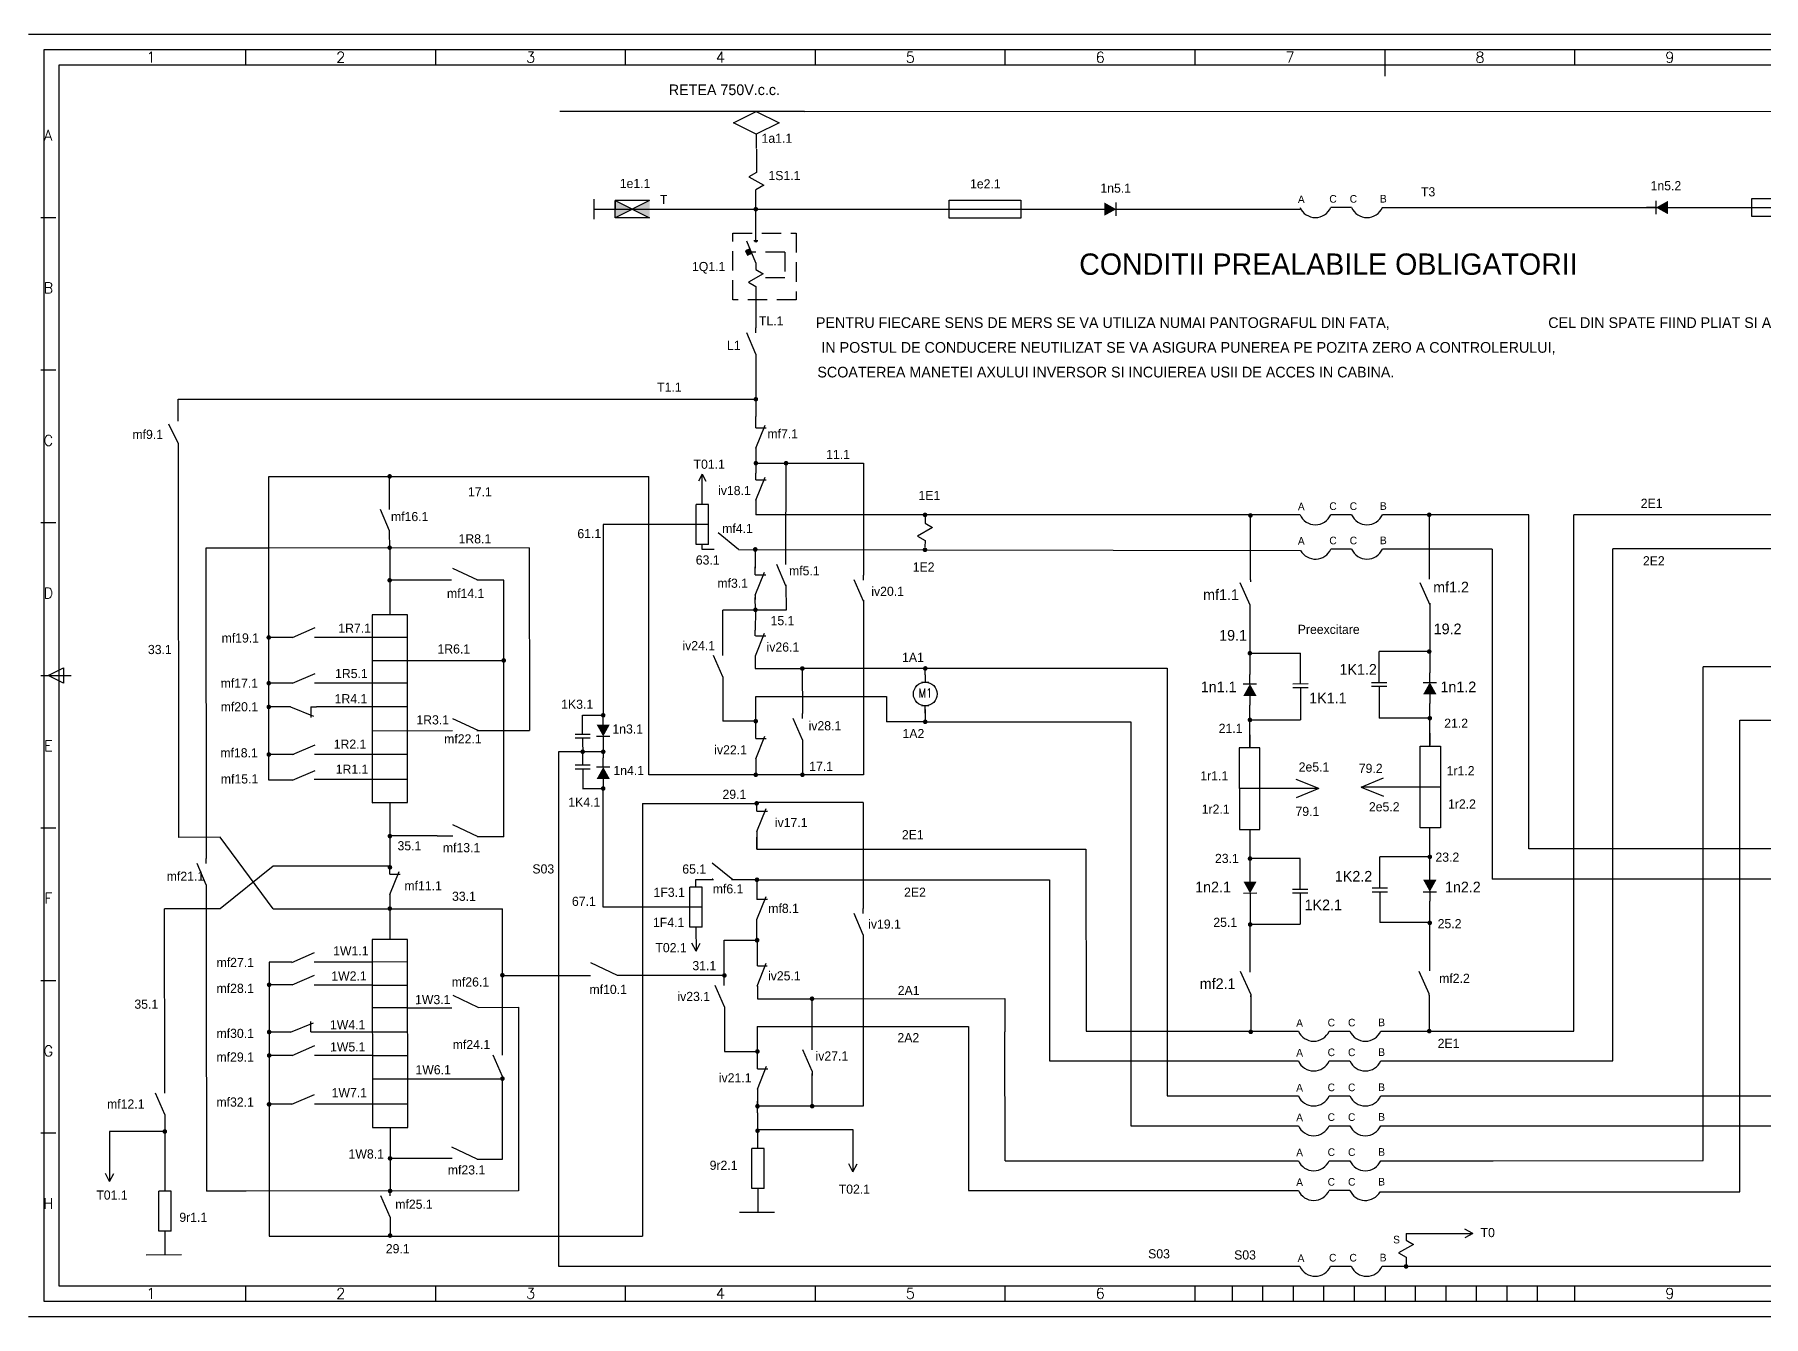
# Model space of a CAD drawing. Header units: millimetres. Extents: x 779 to 5457, y 14 to 905.
# Drawn here: x 3934 to 4501, y 485 to 905 of the extents above; entities that cross this region are included whole.
import ezdxf
from ezdxf.enums import TextEntityAlignment as Align

# ---------------------------------------------------------------- set-up
doc = ezdxf.new("R2010")
doc.units = ezdxf.units.MM
doc.linetypes.add('HIDDEN', pattern=[9.525, 6.35, -3.175])
doc.layers.add('Lin gr.', color=3, linetype='Continuous')
doc.layers.add('LIN_GR', color=3, linetype='Continuous')
doc.styles.add('ISO', font='SIMPLEX.shx')
doc.styles.add('ROMANS', font='ROMANS.shx', dxfattribs={"width": 0.8})

msp = doc.modelspace()

# ---------------------------------------------------------------- hatches: boundary and pattern name
h = msp.add_hatch(color=2)
h.paths.add_polyline_path([(4135.63, 850.54), (4135.63, 847.72), (4129.99, 847.72)])
h.paths.add_polyline_path([(4135.18, 847.72), (4135.63, 847.72), (4135.63, 847.61), (4135.63, 844.9), (4129.99, 847.72)])
h.paths.add_polyline_path([(4129.99, 847.72), (4124.34, 847.71), (4124.34, 850.53)])
h.paths.add_polyline_path([(4129.99, 847.72), (4124.35, 844.89), (4124.34, 847.71)])
h = msp.add_hatch(color=2)
h.paths.add_polyline_path([(4129.99, 847.72), (4135.18, 847.72), (4135.63, 847.72), (4135.63, 847.61), (4135.63, 844.9)])
h.paths.add_polyline_path([(4124.35, 844.89), (4124.34, 847.71), (4129.99, 847.72)])

# ---------------------------------------------------------------- linework, layer by layer
at = {"color": 240}
for p, q in [((4823.12, 904.94), (3932.12, 904.94)), ((4818.12, 899.94), (3937.12, 899.94)), ((3937.12, 899.94), (3937.12, 489.94)), ((3937.12, 489.94), (4818.12, 489.94)), ((3932.12, 484.94), (4823.12, 484.94)), ((3937.12, 484.94), (4827.14, 484.94))]:
    msp.add_line(p, q, dxfattribs=at)
at = {"color": 70}
for p, q in [((4003.35, 894.94), (4003.35, 899.94)), ((4065.56, 894.94), (4065.56, 899.94)), ((4127.78, 894.94), (4127.78, 899.94)), ((4189.99, 894.94), (4189.99, 899.94)), ((4252.2, 894.94), (4252.2, 899.94)), ((4314.42, 894.94), (4314.42, 899.94)), ((4376.63, 891.28), (4376.63, 899.94)), ((4438.85, 894.94), (4438.85, 899.94)), ((4813.12, 894.94), (3942.12, 894.94)), ((3942.12, 894.94), (3942.12, 494.94)), ((3941.13, 844.94), (3936.13, 844.94)), ((3941.13, 794.94), (3936.13, 794.94)), ((3941.13, 744.94), (3936.13, 744.94)), ((3938.63, 694.94), (3943.63, 697.44)), ((3943.63, 697.44), (3943.63, 692.44)), ((3936.13, 694.94), (3946.13, 694.94)), ((3943.63, 692.44), (3938.63, 694.94)), ((3941.13, 644.94), (3936.13, 644.94)), ((3941.13, 594.94), (3936.13, 594.94)), ((3941.13, 544.94), (3936.13, 544.94)), ((3942.12, 494.94), (4813.12, 494.94)), ((4003.35, 489.94), (4003.35, 494.94)), ((4065.56, 489.94), (4065.56, 494.94)), ((4127.78, 489.94), (4127.78, 494.94)), ((4189.99, 489.94), (4189.99, 494.94)), ((4252.2, 489.94), (4252.2, 494.94)), ((4314.42, 489.94), (4314.42, 494.94)), ((4326.63, 489.94), (4326.63, 494.94)), ((4336.63, 489.94), (4336.63, 494.94)), ((4346.63, 489.94), (4346.63, 494.94)), ((4356.63, 489.94), (4356.63, 494.94)), ((4366.63, 489.94), (4366.63, 494.94)), ((4376.63, 494.94), (4376.63, 489.94)), ((4386.63, 489.94), (4386.63, 494.94)), ((4396.63, 489.94), (4396.63, 494.94)), ((4406.63, 489.94), (4406.63, 494.94)), ((4416.63, 489.94), (4416.63, 494.94)), ((4426.63, 489.94), (4426.63, 494.94)), ((4438.85, 489.94), (4438.85, 494.94))]:
    msp.add_line(p, q, dxfattribs=at)
at = {"color": 2}
for p, q in [((4186.42, 879.77), (4106.27, 879.71)), ((4163.12, 876), (4170.62, 879.76)), ((4170.62, 879.76), (4178.12, 876.01)), ((4186.42, 879.77), (4567.55, 879.9)), ((4170.62, 872.26), (4163.12, 876)), ((4178.12, 876.01), (4170.62, 872.26)), ((4170.62, 872.26), (4170.62, 869.76)), ((4170.62, 869.76), (4170.62, 867.58)), ((4170.63, 867.39), (4170.63, 859.73)), ((4170.63, 859.73), (4168.2, 858.3)), ((4168.2, 858.3), (4173.07, 855.55)), ((4173.07, 855.55), (4170.45, 854.02)), ((4117.37, 850.99), (4117.37, 844.44)), ((4135.63, 850.54), (4124.34, 850.53)), ((4124.34, 850.53), (4135.63, 844.9)), ((4124.34, 850.53), (4124.34, 847.6)), ((4124.35, 844.89), (4124.34, 850.53)), ((4135.63, 850.54), (4124.35, 844.89)), ((4170.45, 847.34), (4170.45, 854.02)), ((4117.37, 847.72), (4348.78, 847.72)), ((4135.63, 844.9), (4124.35, 844.89)), ((4170.48, 837.45), (4170.48, 849.23)), ((4365.67, 848.28), (4358.88, 848.28)), ((4375.71, 848.27), (4583.54, 848.27)), ((4465.56, 848.27), (4462.34, 848.27)), ((4469.24, 848.27), (4472.34, 848.27)), ((4170.48, 830.2), (4167.48, 837.2)), ((4169.85, 837.45), (4171.11, 837.45)), ((4170.48, 830.2), (4170.48, 828)), ((4170.48, 828.95), (4170.48, 828.95)), ((4170.48, 828), (4172.91, 826.58)), ((4172.91, 826.58), (4168.04, 823.82)), ((4168.04, 823.82), (4170.48, 822.4)), ((4170.48, 822.4), (4170.48, 820.2)), ((4170.48, 821.45), (4170.48, 821.45)), ((4170.48, 820.2), (4170.48, 808.82)), ((4170.48, 800.2), (4167.48, 807.2)), ((4170.48, 807.18), (4170.48, 808.82)), ((4170.48, 800.2), (4170.48, 787.07)), ((4170.46, 796.89), (4170.47, 794.69)), ((4170.47, 795.94), (4170.47, 795.94)), ((4170.47, 794.69), (4170.48, 779.79)), ((3981.19, 785.47), (4170.47, 785.45)), ((3981.19, 782.94), (3981.19, 785.47)), ((3981.19, 778.31), (3981.19, 782.94)), ((3977.99, 777.39), (3981.2, 770.96)), ((4170.48, 779.04), (4170.48, 779.79)), ((4170.48, 777.92), (4170.48, 779.04)), ((4170.48, 776.08), (4170.48, 777.92)), ((4170.48, 769.42), (4173.48, 776.92)), ((3981.2, 770.96), (3981.29, 641.91)), ((4170.48, 769.42), (4170.49, 762.11)), ((4010.89, 660.64), (4010.9, 760.19)), ((4010.9, 760.19), (4135.38, 760.19)), ((4050.48, 749.37), (4050.47, 760.18)), ((4135.37, 662.38), (4135.38, 760.18)), ((4152.89, 760.87), (4151.66, 758.58)), ((4152.89, 760.87), (4154.12, 758.58)), ((4152.89, 750.97), (4152.89, 760.87)), ((4170.11, 764.51), (4205.75, 764.51)), ((4170.49, 762.11), (4170.49, 761.21)), ((4170.49, 760.92), (4170.49, 761.21)), ((4170.49, 759.09), (4170.49, 760.92)), ((4170.49, 752.42), (4173.49, 759.93)), ((4180.34, 732.91), (4180.36, 764.12)), ((4205.76, 761.09), (4205.73, 727.86)), ((4205.75, 764.51), (4205.76, 761.09)), ((4152.89, 755.56), (4152.89, 755.56)), ((4152.89, 755.56), (4152.89, 755.56)), ((4152.89, 755.56), (4152.89, 755.56)), ((4152.89, 755.56), (4152.89, 755.56)), ((4050.48, 742.38), (4047.48, 749.38)), ((4154.91, 750.98), (4150.88, 750.97)), ((4150.89, 737.88), (4150.88, 750.97)), ((4154.92, 737.89), (4154.91, 750.98)), ((4170.49, 752.42), (4170.49, 750.92)), ((4170.5, 750.92), (4170.5, 747.6)), ((4050.49, 736.45), (4050.48, 742.38)), ((4154.91, 744.43), (4120.42, 744.41)), ((4120.42, 744.41), (4120.45, 697.33)), ((4204.27, 747.6), (4170.5, 747.6)), ((4285.79, 747.6), (4203.2, 747.6)), ((4228.33, 743.38), (4223.46, 740.62)), ((4225.9, 747.6), (4225.9, 747)), ((4225.9, 747), (4225.9, 744.8)), ((4225.9, 745.75), (4225.9, 745.75)), ((4225.9, 744.8), (4228.33, 743.38)), ((4348.78, 747.6), (4284.72, 747.6)), ((4332.53, 726.33), (4332.53, 747.38)), ((4365.67, 747.6), (4358.88, 747.6)), ((4423.74, 747.6), (4375.77, 747.6)), ((4391.13, 747.6), (4391.13, 726.55)), ((4423.74, 638.16), (4423.74, 747.6)), ((4532.5, 747.6), (4438.52, 747.6)), ((4438.52, 578.4), (4438.52, 747.6)), ((4010.84, 736.71), (3990.29, 736.69)), ((3990.29, 736.69), (3990.36, 634.98)), ((4096.24, 736.77), (4010.84, 736.71)), ((4010.84, 736.71), (4010.84, 736.71)), ((4010.84, 736.71), (4010.84, 736.71)), ((4096.24, 736.77), (4096.29, 676.89)), ((4154.92, 737.89), (4150.89, 737.88)), ((4154.92, 737.89), (4151, 737.88)), ((4152.9, 736.23), (4152.9, 737.89)), ((4164.84, 736.2), (4158.15, 741.64)), ((4223.46, 740.62), (4225.9, 739.2)), ((4225.9, 739.2), (4225.89, 737)), ((4225.9, 738.25), (4225.9, 738.25)), ((4050.49, 736.45), (4050.5, 714.81)), ((4156.78, 736.23), (4152.9, 736.23)), ((4164.84, 736.2), (4348.99, 735.92)), ((4170.28, 736.22), (4170.28, 730.16)), ((4180.35, 724.29), (4177.35, 731.29)), ((4180.35, 731.27), (4180.34, 732.91)), ((4365.67, 736.35), (4358.88, 736.34)), ((4411.73, 736.38), (4375.77, 736.35)), ((4411.73, 736.38), (4411.73, 628.16)), ((4583.77, 736.41), (4451.25, 736.41)), ((4451.25, 568.71), (4451.25, 736.41)), ((4070.76, 726.15), (4050.87, 726.14)), ((4079.42, 726.16), (4071.17, 730.03)), ((4087.84, 726.17), (4079.01, 726.16)), ((4087.9, 642.11), (4087.84, 726.17)), ((4170.28, 729.79), (4170.28, 730.54)), ((4170.28, 729.79), (4170.28, 729.79)), ((4170.29, 727.95), (4170.29, 729.79)), ((4170.29, 721.29), (4173.29, 728.79)), ((4205.74, 719.25), (4202.73, 726.24)), ((4205.73, 726.23), (4205.73, 727.86)), ((4329.03, 725.44), (4332.35, 718.07)), ((4332.53, 726.33), (4332.53, 725.63)), ((4388, 725.44), (4391.32, 718.07)), ((4170.29, 721.29), (4170.29, 719.79)), ((4170.33, 716.45), (4170.29, 720.54)), ((4180.35, 724.67), (4180.36, 716.39)), ((4180.35, 724.29), (4180.35, 722.91)), ((4205.74, 719.62), (4205.78, 662.42)), ((4180.36, 716.39), (4159.6, 716.38)), ((4159.61, 701.52), (4159.6, 716.38)), ((4170.33, 716.08), (4170.29, 709.79)), ((4205.74, 719.25), (4205.74, 717.87)), ((4332.35, 718.07), (4332.36, 695.24)), ((4391.32, 718.62), (4391.32, 695.79)), ((4018.63, 707.42), (4026.05, 710.62)), ((4170.29, 707.99), (4170.29, 709.83)), ((4170.31, 701.33), (4173.31, 708.83)), ((4018.63, 707.42), (4010.86, 707.41)), ((4056.29, 707.44), (4025.86, 707.42)), ((4374.73, 693.94), (4374.73, 702.79)), ((4390.94, 702.79), (4374.73, 702.79)), ((4044.73, 699.84), (4087.86, 699.87)), ((4120.45, 697.33), (4120.45, 681.9)), ((4159.61, 694.54), (4156.61, 701.54)), ((4170.29, 701.33), (4170.29, 699.83)), ((4170.29, 699.83), (4170.29, 697.22)), ((4170.29, 697.22), (4185.7, 697.23)), ((4225.99, 697.26), (4185.7, 697.23)), ((4185.7, 697.23), (4185.72, 682.47)), ((4225.99, 697.3), (4305.26, 697.3)), ((4225.99, 695.12), (4225.99, 697.3)), ((4305.26, 697.3), (4305.26, 557.17)), ((4332.36, 702.24), (4348.95, 702.25)), ((4348.96, 693.41), (4348.95, 702.25)), ((4568.37, 697.74), (4480.93, 697.74)), ((4480.93, 536), (4480.93, 697.74)), ((4018.64, 692.43), (4010.87, 692.42)), ((4018.64, 692.43), (4026.06, 695.63)), ((4056.3, 692.45), (4025.87, 692.43)), ((4159.61, 694.54), (4159.62, 679.96)), ((4225.99, 695.12), (4225.99, 692.76)), ((4332.37, 692.01), (4332.36, 695.24)), ((4348.96, 692.16), (4348.96, 693.41)), ((4374.73, 692.69), (4374.73, 693.94)), ((4374.73, 691.44), (4374.73, 690.19)), ((4391.32, 692.56), (4391.32, 695.79)), ((4170.43, 688.09), (4213.24, 688.09)), ((4170.43, 676.11), (4170.43, 688.09)), ((4213.24, 688.09), (4213.24, 679.76)), ((4332.37, 688.34), (4332.37, 685.23)), ((4348.96, 690.91), (4348.96, 689.66)), ((4348.96, 689.66), (4348.97, 680.4)), ((4374.73, 690.19), (4374.73, 680.94)), ((4391.32, 688.89), (4391.32, 685.78)), ((4391.32, 671.78), (4391.32, 685.78)), ((4016.49, 684.64), (4010.87, 684.64)), ((4017.99, 684.64), (4016.49, 684.64)), ((4017.99, 684.64), (4025.49, 681.65)), ((4024.65, 684.65), (4026.49, 684.65)), ((4056.31, 684.67), (4026.49, 684.65)), ((4079.45, 676.88), (4071.2, 680.75)), ((4113.72, 681.89), (4120.45, 681.9)), ((4113.72, 676.86), (4113.72, 681.89)), ((4120.46, 678.79), (4120.45, 681.9)), ((4170.43, 679.97), (4159.62, 679.96)), ((4185.72, 673.85), (4182.72, 680.85)), ((4185.72, 680.83), (4185.72, 682.47)), ((4226, 682.62), (4226, 684.99)), ((4226, 683.8), (4226, 679.76)), ((4332.38, 671.23), (4332.37, 685.23)), ((4332.38, 680.39), (4348.97, 680.4)), ((4391.32, 680.94), (4374.73, 680.94)), ((4492.88, 525.75), (4492.94, 680.25)), ((4492.94, 680.25), (4536.73, 680.25)), ((4044.75, 676.86), (4071.05, 676.87)), ((4079.08, 676.88), (4096.29, 676.89)), ((4113.72, 675.61), (4113.72, 676.86)), ((4113.72, 674.36), (4113.72, 673.11)), ((4120.46, 675.12), (4120.46, 671.89)), ((4170.43, 674.27), (4170.43, 676.11)), ((4170.43, 667.61), (4173.43, 675.11)), ((4226, 679.76), (4213.24, 679.76)), ((4226, 679.76), (4293.36, 679.76)), ((4293.36, 679.76), (4293.36, 547.43)), ((4332.38, 675.52), (4332.38, 671.54)), ((4391.32, 676.07), (4391.32, 672.09)), ((4019.03, 669.04), (4010.88, 669.04)), ((4018.66, 669.04), (4026.08, 672.25)), ((4056.32, 669.07), (4025.88, 669.05)), ((4120.46, 669.95), (4105.81, 669.94)), ((4105.81, 669.94), (4105.81, 501.36)), ((4113.72, 673.11), (4113.73, 669.95)), ((4113.73, 666.79), (4113.73, 669.95)), ((4120.46, 671.89), (4120.46, 668.01)), ((4185.72, 673.85), (4185.72, 672.47)), ((4185.72, 673.85), (4185.72, 673.85)), ((4185.72, 672.47), (4185.73, 662.41)), ((4018.66, 660.65), (4026.09, 663.85)), ((4113.73, 665.54), (4113.73, 666.79)), ((4113.73, 664.29), (4113.73, 663.04)), ((4113.73, 663.04), (4113.74, 657.92)), ((4120.47, 664.79), (4120.46, 668.01)), ((4170.43, 667.61), (4170.44, 666.11)), ((4170.44, 666.11), (4170.44, 662.4)), ((4018.66, 660.65), (4010.89, 660.64)), ((4056.32, 660.88), (4025.69, 660.85)), ((4113.68, 657.92), (4120.42, 657.92)), ((4120.45, 619.5), (4120.42, 657.92)), ((4120.47, 661.12), (4120.47, 658.01)), ((4170.44, 662.4), (4135.37, 662.38)), ((4205.78, 662.43), (4170.44, 662.4)), ((4354.9, 657.87), (4328.89, 657.87)), ((4354.9, 657.87), (4347.52, 660.89)), ((4354.9, 657.87), (4347.53, 654.84)), ((4368.81, 658.4), (4376.18, 661.42)), ((4394.82, 658.4), (4368.81, 658.4)), ((4368.81, 658.4), (4376.18, 655.38)), ((4056.33, 653.28), (4044.77, 653.27)), ((4050.55, 653.28), (4050.55, 642.32)), ((4133.31, 653.02), (4170.35, 653.04)), ((4133.31, 653.02), (4133.31, 511.22)), ((4205.62, 653.38), (4170.62, 653.36)), ((4170.82, 650.54), (4170.82, 653.04)), ((4205.62, 653.38), (4205.64, 618.57)), ((4079.47, 642.11), (4071.23, 645.98)), ((4170.83, 643.88), (4173.82, 651.38)), ((3994.94, 641.92), (3981.29, 641.91)), ((4012.27, 618.54), (3994.94, 641.92)), ((4050.55, 641.94), (4050.56, 632.09)), ((4066.07, 642.4), (4050.92, 642.39)), ((4066.07, 642.4), (4071.15, 642.4)), ((4087.9, 642.11), (4079.1, 642.11)), ((4170.83, 643.88), (4170.83, 642.38)), ((4170.83, 642.38), (4170.83, 638.01)), ((4170.83, 638.01), (4170.83, 642.01)), ((4332.4, 640.18), (4332.4, 644.47)), ((4332.41, 630.47), (4332.4, 640.18)), ((4391.32, 640.73), (4391.32, 645.02)), ((4391.32, 631.02), (4391.32, 640.73)), ((3990.36, 633.34), (3990.36, 634.98)), ((4170.83, 638.01), (4278.65, 638.01)), ((4278.65, 638.01), (4278.69, 578.4)), ((4348.81, 634.96), (4332.41, 634.95)), ((4348.82, 624.82), (4348.81, 634.96)), ((4374.91, 626.61), (4374.91, 635.5)), ((4391.32, 635.5), (4374.91, 635.5)), ((4583.29, 638.16), (4423.74, 638.16)), ((3990.37, 626.36), (3987.36, 633.36)), ((4012.26, 632.44), (3994.96, 618.47)), ((4050.56, 632.47), (4012.26, 632.44)), ((4050.55, 629.88), (4050.54, 631.72)), ((4050.55, 623.22), (4053.56, 630.71)), ((4162.9, 628.01), (4156.21, 633.44)), ((4156.21, 633.44), (4156.21, 633.44)), ((4332.41, 627.36), (4332.41, 630.47)), ((4391.32, 627.91), (4391.32, 631.02)), ((3990.37, 626.36), (3990.37, 624.98)), ((3990.37, 624.98), (3990.37, 623.5)), ((3990.37, 623.5), (3990.39, 600.77)), ((4050.55, 623.22), (4050.55, 621.72)), ((4148.84, 612.49), (4148.83, 625.58)), ((4152.86, 625.58), (4148.83, 625.58)), ((4156.59, 627.95), (4150.72, 627.95)), ((4150.72, 627.95), (4150.72, 625.58)), ((4152.87, 612.49), (4152.86, 625.58)), ((4156.59, 627.95), (4155.84, 627.95)), ((4156.29, 628.32), (4156.21, 628.33)), ((4156.21, 628.33), (4156.29, 628.32)), ((4170.84, 628.01), (4162.53, 628.01)), ((4170.46, 628.01), (4266.72, 628.01)), ((4170.84, 628.01), (4170.83, 621.58)), ((4266.72, 628.01), (4266.72, 568.66)), ((4332.41, 623.69), (4332.42, 613.72)), ((4348.82, 623.57), (4348.82, 622.32)), ((4374.91, 625.36), (4374.91, 626.61)), ((4374.91, 624.11), (4374.91, 622.86)), ((4391.32, 624.24), (4391.32, 621.01)), ((4583.66, 628.16), (4411.73, 628.16)), ((3994.96, 618.47), (3976.75, 618.46)), ((3976.79, 559.71), (3976.75, 618.46)), ((3981.3, 618.46), (3976.75, 618.46)), ((4012.27, 618.54), (4087.4, 618.54)), ((4050.55, 621.72), (4050.56, 615.41)), ((4087.43, 572.06), (4087.4, 618.54)), ((4120.45, 619.01), (4120.45, 619.5)), ((4120.45, 619.5), (4120.45, 619.5)), ((4138.42, 619.03), (4120.45, 619.01)), ((4152.86, 619.04), (4138.42, 619.03)), ((4170.84, 615.01), (4173.83, 622.51)), ((4205.64, 616.93), (4205.64, 618.57)), ((4348.82, 622.32), (4348.83, 613.48)), ((4374.91, 622.86), (4374.91, 614.01)), ((4391.32, 598.18), (4391.32, 621.01)), ((4050.56, 615.41), (4050.56, 608.41)), ((4152.87, 612.49), (4148.84, 612.49)), ((4150.85, 612.49), (4150.86, 604.66)), ((4170.84, 608.55), (4170.84, 615.01)), ((4205.65, 609.95), (4202.64, 616.95)), ((4332.42, 597.78), (4332.4, 613.47)), ((4332.8, 613.47), (4348.83, 613.48)), ((4390.94, 614.01), (4374.91, 614.01)), ((4150.86, 604.66), (4149.48, 607.27)), ((4150.86, 604.66), (4152.23, 607.27)), ((4160.12, 593.42), (4160.12, 608.2)), ((4160.12, 608.2), (4170.5, 608.18)), ((4170.96, 599.78), (4170.96, 607.81)), ((4205.65, 609.95), (4205.69, 553.85)), ((3990.39, 600.77), (3990.44, 526.01)), ((4010.97, 601), (4011.03, 511.22)), ((4018.47, 601), (4010.97, 601)), ((4018.47, 600.95), (4025.89, 604.15)), ((4044.78, 601.06), (4025.78, 601.03)), ((4056.35, 601.08), (4044.78, 601.06)), ((4125.18, 596.63), (4116.39, 600.76)), ((4170.95, 593.12), (4173.89, 600.65)), ((4018.48, 593.55), (4025.9, 596.75)), ((4116.24, 596.54), (4087.71, 596.52)), ((4160.16, 596.66), (4125.18, 596.63)), ((4170.96, 599.78), (4174.13, 599.78)), ((4332.63, 590.58), (4329.31, 597.94)), ((4391.13, 590.62), (4387.82, 597.99)), ((4018.48, 593.61), (4010.97, 593.6)), ((4044.79, 593.44), (4025.79, 593.44)), ((4044.79, 593.44), (4056.35, 593.45)), ((4079.49, 586.21), (4071.24, 590.09)), ((4160.17, 586.34), (4157.16, 593.34)), ((4170.97, 593.12), (4170.97, 591.62)), ((4170.97, 591.62), (4170.97, 589.02)), ((4332.63, 590.58), (4332.63, 578.18)), ((4332.63, 589.7), (4332.63, 590.07)), ((4391.13, 590.25), (4391.13, 590.62)), ((4391.13, 590.25), (4391.13, 578.4)), ((4056.36, 586.05), (4044.8, 586.04)), ((4056.36, 586.05), (4070.84, 586.06)), ((4079.49, 586.21), (4092.65, 586.22)), ((4092.65, 586.22), (4092.69, 526.08)), ((4160.17, 586.34), (4160.17, 584.96)), ((4160.17, 584.96), (4160.2, 571.76)), ((4170.97, 589.02), (4188.89, 589.03)), ((4188.89, 589.03), (4252.04, 589.07)), ((4188.9, 573.07), (4188.89, 589.03)), ((4252.04, 589.07), (4252.05, 578.14)), ((4016.48, 578.13), (4011.01, 578.13)), ((4017.98, 578.13), (4016.48, 578.13)), ((4017.98, 578.13), (4025.47, 581.14)), ((4024.64, 578.14), (4026.48, 578.14)), ((4026.48, 578.14), (4056.36, 578.16)), ((4170.89, 579.89), (4240.1, 579.89)), ((4170.98, 567.9), (4170.98, 579.89)), ((4240.1, 579.89), (4240.14, 526.21)), ((4252.15, 535.95), (4252.05, 578.14)), ((4278.69, 578.4), (4348.24, 578.4)), ((4358.34, 578.4), (4365.12, 578.4)), ((4375.22, 578.4), (4438.52, 578.4)), ((4018.49, 570.46), (4025.92, 573.66)), ((4188.9, 565.27), (4185.9, 572.27)), ((4188.9, 572.26), (4188.9, 573.89)), ((4018.52, 570.46), (4011.02, 570.45)), ((4044.81, 570.46), (4025.8, 570.44)), ((4044.81, 570.46), (4056.37, 570.46)), ((4087.43, 563.55), (4084.43, 570.55)), ((4087.43, 570.53), (4087.43, 572.17)), ((4160.2, 571.76), (4170.98, 571.76)), ((4170.99, 566.07), (4170.98, 567.9)), ((4170.99, 559.4), (4173.98, 566.91)), ((4266.72, 568.66), (4348.24, 568.66)), ((4358.34, 568.66), (4365.12, 568.66)), ((4375.22, 568.66), (4379.2, 568.66)), ((4379.2, 568.66), (4451.25, 568.71)), ((4087.44, 562.69), (4044.81, 562.66)), ((4087.43, 563.55), (4087.44, 562.17)), ((4087.46, 536.5), (4087.44, 562.72)), ((4188.9, 565.27), (4188.9, 563.89)), ((4188.91, 553.84), (4188.9, 564.58)), ((3976.8, 551.09), (3973.79, 558.09)), ((3976.79, 558.08), (3976.79, 559.71)), ((4018.44, 554.44), (4025.86, 557.64)), ((4170.99, 559.4), (4170.99, 557.9)), ((4170.99, 557.9), (4170.99, 552.94)), ((4171.01, 551.61), (4170.99, 555.42)), ((4305.26, 557.17), (4348.24, 557.17)), ((4358.34, 557.17), (4365.12, 557.17)), ((4375.22, 557.17), (4523.5, 557.17)), ((3976.8, 551.09), (3976.8, 549.71)), ((3976.8, 549.71), (3976.81, 526)), ((4018.44, 554.44), (4010.93, 554.44)), ((4044.82, 554.47), (4025.81, 554.45)), ((4056.38, 554.48), (4044.82, 554.47)), ((4205.69, 553.85), (4170.99, 553.82)), ((4171.01, 551.61), (4171.02, 539.95)), ((4171.01, 551.61), (4171.02, 539.94)), ((3976.8, 545.52), (3958.71, 545.51)), ((3958.71, 545.51), (3958.73, 529.15)), ((4050.6, 546.88), (4050.62, 526.05)), ((4171.01, 546.16), (4202.29, 546.18)), ((4202.29, 546.18), (4202.3, 532.3)), ((4293.36, 547.43), (4348.24, 547.43)), ((4358.34, 547.43), (4365.12, 547.43)), ((4375.22, 547.43), (4534.35, 547.43)), ((4079.12, 536.49), (4070.87, 540.36)), ((4169.13, 526.86), (4169.12, 539.95)), ((4173.15, 539.95), (4169.12, 539.95)), ((4173.16, 526.86), (4173.15, 539.95)), ((4070.98, 536.73), (4050.61, 536.72)), ((4079.12, 536.49), (4087.46, 536.5)), ((4202.3, 532.3), (4200.92, 534.9)), ((4202.3, 532.3), (4203.67, 534.9)), ((4252.15, 535.95), (4348.24, 535.95)), ((4358.34, 535.95), (4365.12, 535.95)), ((4375.22, 535.95), (4412.11, 535.95)), ((4412.11, 535.95), (4480.93, 536)), ((3958.73, 529.15), (3957.35, 531.75)), ((3958.73, 529.15), (3960.1, 531.75)), ((4173.16, 526.86), (4169.13, 526.86)), ((4171.15, 526.86), (4171.15, 519.03)), ((3978.83, 526), (3974.8, 526)), ((3974.81, 512.91), (3974.8, 526)), ((3978.84, 512.91), (3978.83, 526)), ((4003.42, 526.02), (3990.44, 526.01)), ((4092.69, 526.08), (4003.42, 526.02)), ((4050.62, 517.43), (4047.62, 524.43)), ((4050.62, 524.42), (4050.62, 526.05)), ((4240.14, 526.21), (4348.24, 526.21)), ((4365.12, 526.17), (4358.34, 526.16)), ((4375.02, 525.79), (4492.88, 525.75)), ((4050.62, 517.43), (4050.63, 516.05)), ((4050.63, 516.05), (4050.63, 511.43)), ((4176.57, 519.02), (4165.06, 519.01)), ((3978.84, 512.91), (3974.81, 512.91)), ((3976.82, 512.91), (3976.83, 505.08)), ((4011.03, 511.22), (4133.31, 511.22)), ((4383.52, 512.1), (4405.41, 512.1)), ((4383.52, 512.1), (4383.52, 509.9)), ((4383.52, 510.85), (4383.52, 510.85)), ((4383.52, 509.9), (4385.95, 508.48)), ((4405.41, 512.1), (4402.81, 513.48)), ((4405.41, 512.1), (4402.81, 510.73)), ((3982.25, 505.07), (3970.74, 505.06)), ((4385.95, 508.48), (4381.09, 505.72)), ((4381.09, 505.72), (4383.52, 504.3)), ((4383.52, 504.3), (4383.52, 502.1)), ((4105.81, 501.36), (4348.7, 501.36)), ((4365.59, 501.31), (4358.8, 501.31)), ((4650.44, 501.32), (4375.69, 501.32)), ((4383.52, 503.35), (4383.52, 503.35))]:
    msp.add_line(p, q, dxfattribs=at)
at = {"color": 1, "linetype": 'HIDDEN'}
for p, q in [((4162.9, 818.08), (4162.9, 839.85)), ((4162.9, 839.85), (4183.7, 839.85)), ((4183.7, 839.85), (4183.7, 818.08)), ((4179.97, 833.7), (4168.98, 833.7)), ((4179.97, 833.7), (4179.97, 825.2)), ((4179.97, 825.2), (4170.48, 825.2)), ((4183.7, 818.08), (4162.9, 818.08))]:
    msp.add_line(p, q, dxfattribs=at)
at = {"color": 2}
for points in [[(4233.84, 850.65), (4257.32, 850.65), (4257.32, 844.78), (4233.84, 844.78)], [(4496.84, 851.21), (4520.32, 851.21), (4520.32, 845.34), (4496.84, 845.34)], [(4056.28, 714.81), (4044.72, 714.8), (4044.77, 653.27), (4056.33, 653.28)], [(4335.58, 671.23), (4328.88, 671.23), (4328.9, 644.47), (4335.59, 644.47)], [(4388.12, 671.78), (4394.82, 671.78), (4394.82, 645.02), (4388.12, 645.02)], [(4150.72, 625.58), (4150.72, 625.58), (4150.72, 625.58), (4150.72, 625.58)], [(4056.34, 608.41), (4044.78, 608.4), (4044.82, 546.87), (4056.38, 546.88)]]:
    msp.add_lwpolyline(points, close=True, dxfattribs=at)
at = {"color": 2, "const_width": 0.24, "flags": 128}
for points in [[(4288.33, 847.72), (4284.79, 845.78), (4284.81, 849.7)], [(4465.66, 848.27), (4469.19, 846.31), (4469.19, 850.23)], [(4391.32, 692.46), (4389.36, 688.93), (4393.28, 688.93)], [(4120.46, 675.22), (4122.42, 678.75), (4118.49, 678.75)], [(4120.47, 664.69), (4122.43, 661.16), (4118.51, 661.16)], [(4332.41, 623.79), (4334.37, 627.32), (4330.45, 627.32)]]:
    msp.add_lwpolyline(points, close=True, dxfattribs=at)
at = {"color": 2, "flags": 128}
for points in [[(4288.54, 845.55), (4288.57, 849.88)], [(4465.44, 846.11), (4465.44, 850.44)], [(4170.48, 776.08), (4173.89, 776.08)], [(4170.49, 759.09), (4173.9, 759.09)], [(4170.29, 727.95), (4173.7, 727.95)], [(4170.31, 707.99), (4173.72, 707.99)], [(4372.23, 692.69), (4377.23, 692.69)], [(4372.23, 691.44), (4377.23, 691.44)], [(4389.15, 692.69), (4393.49, 692.69)], [(4024.65, 684.65), (4024.65, 681.23)], [(4122.62, 675), (4118.29, 674.99)], [(4170.43, 674.27), (4173.84, 674.27)], [(4116.23, 665.54), (4111.23, 665.54)], [(4116.23, 664.29), (4111.23, 664.28)], [(4122.63, 664.92), (4118.3, 664.91)], [(4170.82, 650.54), (4174.24, 650.54)], [(4050.56, 629.88), (4053.97, 629.87)], [(4334.58, 623.57), (4330.25, 623.56)], [(4351.32, 624.82), (4346.32, 624.82)], [(4351.32, 623.57), (4346.32, 623.57)], [(4170.83, 621.67), (4174.25, 621.67)], [(4170.98, 566.07), (4174.4, 566.07)]]:
    msp.add_lwpolyline(points, dxfattribs=at)
at = {"color": 2, "const_width": 0.75}
for points in [[(4170.08, 847.72, 1), (4170.83, 847.72, 1)], [(4170.1, 785.45, 1), (4170.85, 785.45, 1)], [(4170.11, 764.51, 1), (4170.86, 764.51, 1)], [(4179.98, 764.5, 1), (4180.73, 764.5, 1)], [(4050.1, 760.18, 1), (4050.85, 760.18, 1)], [(4225.53, 747.57, 1), (4226.28, 747.57, 1)], [(4332.16, 747.38, 1), (4332.91, 747.38, 1)], [(4390.75, 747.6, 1), (4391.5, 747.6, 1)], [(4050.86, 736.82, -1), (4050.11, 736.82, -1)], [(4050.86, 736.82, -1), (4050.11, 736.82, -1)], [(4170.65, 736.26, -1), (4169.9, 736.26, -1)], [(4170.66, 736.22, -1), (4169.91, 736.22, -1)], [(4225.52, 736.12, 1), (4226.27, 736.12, 1)], [(4050.87, 726.14, -1), (4050.12, 726.14, -1)], [(4050.87, 726.14, -1), (4050.12, 726.14, -1)], [(4170.7, 716.46, -1), (4169.95, 716.45, -1)], [(4170.7, 716.46, -1), (4169.95, 716.45, -1)], [(4011.23, 707.41, -1), (4010.48, 707.41, -1)], [(4011.23, 707.41, -1), (4010.48, 707.41, -1)], [(4331.98, 702.24, 1), (4332.73, 702.24, 1)], [(4390.75, 702.79, 1), (4391.5, 702.79, 1)], [(4087.48, 699.87, 1), (4088.23, 699.87, 1)], [(4185.33, 697.23, 1), (4186.08, 697.23, 1)], [(4225.61, 697.26, 1), (4226.36, 697.26, 1)], [(4011.24, 692.42, -1), (4010.49, 692.42, -1)], [(4011.24, 692.42, -1), (4010.49, 692.42, -1)], [(4011.25, 684.63, -1), (4010.5, 684.63, -1)], [(4011.25, 684.63, -1), (4010.5, 684.63, -1)], [(4120.83, 681.9, -1), (4120.08, 681.9, -1)], [(4170.8, 679.97, -1), (4170.05, 679.97, -1)], [(4170.8, 679.97, -1), (4170.05, 679.97, -1)], [(4225.61, 679.76, 1), (4226.36, 679.76, 1)], [(4332.75, 680.39, -1), (4332, 680.39, -1)], [(4332.75, 680.39, -1), (4332, 680.39, -1)], [(4390.94, 680.94, 1), (4391.69, 680.94, 1)], [(4390.94, 680.94, 1), (4391.69, 680.94, 1)], [(4011.26, 669.04, -1), (4010.51, 669.04, -1)], [(4011.26, 669.04, -1), (4010.51, 669.04, -1)], [(4114.1, 669.95, -1), (4113.35, 669.95, -1)], [(4120.84, 669.95, -1), (4120.09, 669.95, -1)], [(4170.81, 662.4, -1), (4170.06, 662.4, -1)], [(4185.35, 662.41, 1), (4186.1, 662.41, 1)], [(4120.83, 657.93, -1), (4120.08, 657.92, -1)], [(4171.1, 653.04, -1), (4170.35, 653.04, -1)], [(4050.93, 642.32, -1), (4050.18, 642.32, -1)], [(4050.93, 642.32, -1), (4050.18, 642.32, -1)], [(4332.03, 634.95, 1), (4332.78, 634.95, 1)], [(4390.94, 635.5, 1), (4391.69, 635.5, 1)], [(4390.94, 635.5, 1), (4391.69, 635.5, 1)], [(4050.94, 632.09, -1), (4050.19, 632.09, -1)], [(4050.94, 632.09, -1), (4050.19, 632.09, -1)], [(4171.21, 628.01, -1), (4170.46, 628.01, -1)], [(4171.21, 628.01, -1), (4170.46, 628.01, -1)], [(4050.9, 618.56, -1), (4050.15, 618.56, -1)], [(4050.9, 618.56, -1), (4050.15, 618.56, -1)], [(4332.82, 613.35, -1), (4332.07, 613.35, -1)], [(4390.92, 613.89, 1), (4391.67, 613.89, 1)], [(4171.26, 608.25, -1), (4170.51, 608.25, -1)], [(4171.25, 608.18, -1), (4170.5, 608.18, -1)], [(4087.79, 596.75, -1), (4087.04, 596.75, -1)], [(4159.79, 596.66, 1), (4160.54, 596.66, 1)], [(4011.35, 593.6, -1), (4010.6, 593.6, -1)], [(4011.35, 593.6, -1), (4010.6, 593.6, -1)], [(4188.51, 589.03, 1), (4189.26, 589.03, 1)], [(4011.36, 578.13, -1), (4010.61, 578.13, -1)], [(4011.36, 578.13, -1), (4010.61, 578.13, -1)], [(4332.26, 578.18, 1), (4333.01, 578.18, 1)], [(4390.75, 578.43, 1), (4391.5, 578.43, 1)], [(4170.61, 571.76, 1), (4171.36, 571.76, 1)], [(4011.37, 570.45, -1), (4010.62, 570.45, -1)], [(4011.37, 570.45, -1), (4010.62, 570.45, -1)], [(4087.06, 562.86, 1), (4087.81, 562.86, 1)], [(4011.31, 554.44, -1), (4010.56, 554.44, -1)], [(4011.38, 554.44, -1), (4010.63, 554.44, -1)], [(4171.37, 553.82, -1), (4170.62, 553.82, -1)], [(4171.37, 553.82, -1), (4170.62, 553.82, -1)], [(4189.29, 553.84, -1), (4188.54, 553.84, -1)], [(4189.29, 553.84, -1), (4188.54, 553.84, -1)], [(3977.17, 545.53, -1), (3976.42, 545.52, -1)], [(3977.17, 545.53, -1), (3976.42, 545.52, -1)], [(4171.39, 545.78, -1), (4170.64, 545.78, -1)], [(4171.39, 545.78, -1), (4170.64, 545.78, -1)], [(4050.24, 536.72, 1), (4050.99, 536.72, 1)], [(4050.99, 526.05, -1), (4050.24, 526.05, -1)], [(4050.99, 526.05, -1), (4050.24, 526.05, -1)], [(4050.25, 511.43, 1), (4051, 511.43, 1)], [(4383.15, 501.32, 1), (4383.9, 501.32, 1)]]:
    msp.add_lwpolyline(points, format="xyb", close=True, dxfattribs=at)
at = {"color": 2, "flags": 128}
msp.add_lwpolyline([(4169.16, 833.31), (4168.53, 834.73), (4167.11, 834.09), (4167.74, 832.68)], close=True, dxfattribs=at)
at = {"color": 2, "const_width": 0.4}
for points in [[(4227.24, 692.76), (4224.74, 692.76)], [(4224.75, 684.99), (4227.25, 684.99)]]:
    msp.add_lwpolyline(points, dxfattribs=at)
at = {"color": 2, "const_width": 0.24}
for points in [[(4332.37, 691.91), (4334.33, 688.38), (4330.41, 688.38)], [(4391.32, 624.34), (4389.36, 627.87), (4393.28, 627.87)]]:
    msp.add_lwpolyline(points, close=True, dxfattribs=at)
at = {"color": 2}
for points in [[(4334.53, 692.14), (4330.2, 692.14)], [(4351.46, 692.16), (4346.46, 692.15)], [(4351.46, 690.91), (4346.46, 690.9)], [(4116.22, 675.61), (4111.22, 675.61)], [(4116.22, 674.36), (4111.22, 674.36)], [(4372.41, 625.36), (4377.41, 625.36)], [(4372.41, 624.11), (4377.41, 624.11)], [(4389.15, 624.11), (4393.49, 624.11)], [(4024.64, 578.14), (4024.64, 581.55)]]:
    msp.add_lwpolyline(points, dxfattribs=at)
for centre, radius in [((4170.48, 837.18), 0.273), ((4225.99, 688.88), 3.89)]:
    msp.add_circle(centre, radius, dxfattribs=at)
for centre, start, end in [((4353.83, 850.52), 203.9276, 336.0724), ((4370.72, 850.52), 203.9276, 336.0724), ((4353.83, 749.84), 203.9276, 336.0724), ((4370.72, 749.84), 203.9276, 336.0724), ((4353.83, 738.59), 208.8311, 336.0724), ((4370.72, 738.59), 203.9276, 336.0724), ((4353.29, 580.64), 203.9276, 336.0724), ((4370.17, 580.64), 203.9276, 336.0724), ((4353.29, 570.9), 203.9276, 336.0724), ((4370.17, 570.9), 203.9276, 336.0724), ((4353.29, 559.42), 203.9276, 336.0724), ((4370.17, 559.42), 203.9276, 336.0724), ((4353.29, 549.67), 203.9276, 336.0724), ((4370.17, 549.67), 203.9276, 336.0724), ((4353.29, 538.19), 203.9276, 336.0724), ((4370.17, 538.19), 203.9276, 336.0724), ((4353.29, 528.45), 203.9276, 336.0724), ((4370.17, 528.45), 203.9276, 331.2761), ((4353.75, 503.6), 203.9276, 336.0724), ((4370.64, 503.6), 203.9276, 336.0724)]:
    msp.add_arc(centre, 5.52, start, end, dxfattribs=at)
for points in [[(4465.66, 848.26), (4469.17, 850.19), (4469.2, 846.36)], [(4288.34, 847.71), (4284.83, 849.65), (4284.78, 845.83)], [(4167.74, 832.68), (4167.11, 834.09), (4169.16, 833.31), (4168.53, 834.73)], [(4332.37, 691.92), (4330.45, 688.4), (4334.28, 688.38)], [(4391.31, 692.47), (4393.23, 688.95), (4389.41, 688.93)], [(4120.47, 675.21), (4118.54, 678.73), (4122.37, 678.75)], [(4120.47, 664.7), (4118.55, 661.18), (4122.38, 661.16)], [(4332.42, 623.78), (4330.49, 627.3), (4334.32, 627.33)], [(4391.31, 624.33), (4393.23, 627.85), (4389.41, 627.87)]]:
    msp.add_solid(points, dxfattribs=at)
at = {"layer": 'Lin gr.', "color": 5}
msp.add_line((4170.63, 860.68), (4170.63, 860.68), dxfattribs=at)
at = {"layer": 'Lin gr.'}
msp.add_line((4170.48, 838.7), (4170.48, 838.7), dxfattribs=at)

# ---------------------------------------------------------------- texts
at = {"color": 50, "style": 'ISO'}
for s, p in [('1', (3972.24, 897.5)), ('2', (4034.45, 897.5)), ('3', (4096.67, 897.5)), ('4', (4158.88, 897.5)), ('5', (4221.1, 897.5)), ('6', (4283.31, 897.5)), ('7', (4345.52, 897.5)), ('8', (4407.74, 897.5)), ('9', (4469.95, 897.5)), ('A', (3938.63, 871.94)), ('B', (3938.63, 821.94)), ('C', (3938.63, 771.94)), ('D', (3938.63, 721.94)), ('E', (3938.63, 671.94)), ('F', (3938.63, 621.94)), ('G', (3938.63, 571.94)), ('H', (3938.63, 521.94)), ('1', (3972.24, 492.5)), ('2', (4034.45, 492.5)), ('3', (4096.67, 492.5)), ('4', (4158.88, 492.5)), ('5', (4221.1, 492.5)), ('6', (4283.31, 492.5)), ('9', (4469.95, 492.5))]:
    msp.add_text(s, height=3.5, dxfattribs=at).set_placement(p, align=Align.MIDDLE)
at = {"color": 2}
for s, height, rotation, p in [('RETEA 750V.c.c.', 3.5, 0.0403, (4141.96, 885.09)), ('mf9.1', 3, 0.0403, (3966.19, 772.43)), ('mf7.1', 3, 0.0403, (4174.26, 772.62)), ('T01.1', 3, 0.0403, (4150.06, 762.67)), ('11.1', 3, 0.0403, (4193.51, 765.87)), ('17.1', 3, 0.0403, (4076.14, 753.63)), ('iv18.1', 3, 359.9597, (4158.1, 754.05)), ('1E1', 3, 359.9597, (4223.77, 752.44)), ('61.1', 3, 0.0403, (4111.99, 739.94)), ('mf4.1', 3, 0.0421, (4159.44, 741.62)), ('1R8.1', 3, 0.0403, (4073.06, 738.22)), ('63.1', 3, 0.0403, (4150.79, 731.29)), ('mf5.1', 3, 359.9597, (4181.33, 727.76)), ('mf3.1', 3, 0.0403, (4157.87, 723.68)), ('mf14.1', 3, 0.0403, (4069.25, 720.37)), ('iv20.1', 3, 0.0403, (4208.3, 721.02)), ('15.1', 3, 0.0403, (4175.3, 711.42)), ('mf19.1', 3, 0.0403, (3995.41, 705.73)), ('1R7.1', 3, 0.0403, (4033.65, 708.96)), ('33.1', 3, 359.9597, (3971.27, 701.96)), ('1R6.1', 3, 0.0403, (4066.14, 702.14)), ('iv24.1', 3, 0.0403, (4146.41, 703.22)), ('iv26.1', 3, 0.0403, (4173.99, 702.76)), ('1R5.1', 3, 0.0403, (4032.59, 694.09)), ('mf17.1', 3, 0.0403, (3995.1, 690.91)), ('mf20.1', 3, 0.0403, (3995.11, 683.18)), ('1R4.1', 3, 0.0403, (4032.44, 685.83)), ('1R3.1', 3, 0.0403, (4059.24, 678.9)), ('iv28.1', 3, 0.0403, (4187.76, 676.97)), ('mf22.1', 3, 0.0403, (4068.34, 672.67)), ('mf18.1', 3, 0.0403, (3995, 668.1)), ('1R2.1', 3, 0.0403, (4032.14, 670.94)), ('iv22.1', 3, 359.9597, (4156.84, 669.08)), ('1R1.1', 3, 0.0403, (4032.8, 662.74)), ('17.1', 3, 0.0403, (4187.95, 663.68)), ('mf15.1', 3, 0.0403, (3995.16, 659.55)), ('29.1', 3, 0.0403, (4159.54, 654.52)), ('iv17.1', 3, 0.0403, (4176.7, 645.25)), ('35.1', 3, 359.9391, (4053.05, 637.65)), ('mf13.1', 3, 0.0403, (4067.91, 637.02)), ('mf21.1', 3, 0.0403, (3977.44, 627.66)), ('65.1', 3, 0.0403, (4146.37, 630.02)), ('mf11.1', 3, 359.9391, (4055.31, 624.56)), ('33.1', 3, 359.9597, (4070.92, 621.11)), ('1F3.1', 3, 0.0403, (4136.95, 622.41)), ('mf6.1', 3, 0.0403, (4156.36, 623.54)), ('67.1', 3, 0.0403, (4110.21, 619.45)), ('mf8.1', 3, 0.0403, (4174.53, 617.13)), ('1F4.1', 3, 0.0403, (4136.77, 612.54)), ('iv19.1', 3, 0.0403, (4207.27, 611.98)), ('1W1.1', 3, 0.1573, (4031.96, 603.2)), ('T02.1', 3, 0.0403, (4137.56, 604.26)), ('mf27.1', 3, 359.9597, (3993.76, 599.42)), ('31.1', 3, 0.0403, (4149.68, 598.36)), ('1W2.1', 3, 0.1573, (4031.36, 594.98)), ('mf26.1', 3, 0.0403, (4070.81, 593.03)), ('iv25.1', 3, 0.0403, (4174.46, 595.03)), ('mf28.1', 3, 359.9597, (3993.75, 590.95)), ('1W3.1', 3, 0.0403, (4058.81, 587.25)), ('mf10.1', 3, 0.0403, (4115.96, 590.59)), ('iv23.1', 3, 0.0403, (4144.77, 588.28)), ('35.1', 3, 359.9391, (3966.83, 585.75)), ('mf30.1', 3, 359.9597, (3993.74, 576.18)), ('1W4.1', 3, 0.1573, (4030.92, 579)), ('1W5.1', 3, 0.1573, (4030.94, 571.74)), ('mf24.1', 3, 0.0403, (4071.15, 572.51)), ('mf29.1', 3, 359.9597, (3993.73, 568.44)), ('1W6.1', 3, 0.0403, (4058.93, 564.26)), ('iv27.1', 3, 0.0403, (4190.04, 568.76)), ('iv21.1', 3, 0.0403, (4158.34, 561.6)), ('mf12.1', 3, 0.0403, (3957.88, 553.03)), ('mf32.1', 3, 359.9597, (3993.72, 553.68)), ('1W7.1', 3, 0.1573, (4031.47, 556.74)), ('1W8.1', 3, 0.0403, (4037.01, 536.67)), ('mf23.1', 3, 0.0403, (4069.54, 531.44)), ('9r2.1', 3, 359.9597, (4155.33, 532.97)), ('T02.1', 3, 0.0403, (4197.63, 525.14)), ('T01.1', 3, 0.0403, (3954.37, 523.2)), ('mf25.1', 3, 0.0403, (4052.32, 520.2)), ('9r1.1', 3, 359.9597, (3981.56, 515.92)), ('29.1', 3, 0.0403, (4049.22, 505.63))]:
    msp.add_text(s, height=height, rotation=rotation, dxfattribs=at).set_placement(p)
for s, height, p in [('1a1.1', 3, (4172.34, 869.47)), ('1e1.1', 3, (4125.88, 854.66)), ('1n5.1', 3, (4283.37, 853.14)), ('1n5.2', 3, (4463.66, 853.92)), ('A', 2.5, (4348.08, 849.71)), ('C', 2.5, (4358.38, 849.85)), ('C', 2.5, (4365.06, 849.85)), ('B', 2.5, (4374.97, 849.9)), ('T3', 3, (4388.42, 851.92)), ('L1', 3, (4161.02, 801.63)), ('mf16.1', 3, (4050.91, 745.52)), ('A', 2.5, (4348.08, 749.04)), ('C', 2.5, (4358.38, 749.17)), ('C', 2.5, (4365.06, 749.17)), ('B', 2.5, (4374.97, 749.22)), ('2E1', 3, (4460.44, 749.87)), ('A', 2.5, (4348.08, 737.78)), ('C', 2.5, (4358.38, 737.92)), ('C', 2.5, (4365.06, 737.92)), ('B', 2.5, (4374.97, 737.97)), ('1E2', 3, (4221.87, 728.99)), ('2E2', 3, (4461.14, 731.02)), ('mf1.2', 3.5, (4392.42, 722.15)), ('mf1.1', 3.5, (4317.04, 719.67)), ('19.1', 3.5, (4322.29, 706.35)), ('Preexcitare', 3, (4348.04, 708.55)), ('19.2', 3.5, (4392.59, 708.46)), ('1A1', 3, (4218.38, 699.39)), ('1K1.2', 3.5, (4361.72, 695.19)), ('1n1.1', 3.5, (4316.27, 689.46)), ('1n1.2', 3.5, (4394.81, 689.46)), ('1K3.1', 3, (4106.69, 684.02)), ('1K1.1', 3.5, (4351.8, 685.81)), ('21.2', 3, (4396.03, 677.81)), ('1n3.1', 3, (4123.47, 675.92)), ('1A2', 3, (4218.53, 674.41)), ('21.1', 3, (4322.12, 676.13)), ('1n4.1', 3, (4123.8, 662.33)), ('1r1.1', 3, (4316.12, 660.56)), ('2e5.1', 3, (4348.35, 663.48)), ('79.2', 3, (4368.04, 663.01)), ('1r1.2', 3, (4396.83, 662.25)), ('1K4.1', 3, (4109.02, 651.94)), ('1r2.1', 3, (4316.57, 649.66)), ('79.1', 3, (4347.3, 648.91)), ('2e5.2', 3, (4371.36, 650.42)), ('1r2.2', 3, (4397.28, 651.35)), ('2E1', 3, (4218.33, 641.28)), ('23.1', 3, (4320.91, 633.5)), ('23.2', 3, (4393.16, 633.92)), ('S03', 3, (4097.25, 630.07)), ('1K2.2', 3.5, (4360.21, 627.4)), ('2E2', 3, (4219.03, 622.43)), ('1n2.1', 3.5, (4314.43, 623.88)), ('1n2.2', 3.5, (4396.29, 623.88)), ('1K2.1', 3.5, (4350.29, 618.02)), ('25.1', 3, (4320.37, 612.56)), ('25.2', 3, (4393.89, 612.14)), ('mf2.1', 3.5, (4315.93, 592.2)), ('mf2.2', 3, (4394.38, 594.23)), ('2A1', 3, (4216.97, 590.24)), ('A', 2.5, (4347.53, 579.83)), ('C', 2.5, (4357.83, 579.97)), ('C', 2.5, (4364.51, 579.97)), ('B', 2.5, (4374.42, 580.02)), ('2A2', 3, (4216.88, 574.78)), ('A', 2.5, (4347.53, 570.09)), ('C', 2.5, (4357.83, 570.23)), ('C', 2.5, (4364.51, 570.23)), ('B', 2.5, (4374.42, 570.28)), ('2E1', 3, (4393.89, 572.93)), ('A', 2.5, (4347.53, 558.61)), ('C', 2.5, (4357.83, 558.74)), ('C', 2.5, (4364.51, 558.74)), ('B', 2.5, (4374.42, 558.8)), ('A', 2.5, (4347.53, 548.87)), ('C', 2.5, (4357.83, 549)), ('C', 2.5, (4364.51, 549)), ('B', 2.5, (4374.42, 549.06)), ('A', 2.5, (4347.53, 537.39)), ('C', 2.5, (4357.83, 537.52)), ('C', 2.5, (4364.51, 537.52)), ('B', 2.5, (4374.42, 537.58)), ('A', 2.5, (4347.53, 527.64)), ('C', 2.5, (4357.83, 527.78)), ('C', 2.5, (4364.51, 527.78)), ('B', 2.5, (4374.42, 527.83)), ('S', 2.5, (4379.3, 508.86)), ('T0', 3, (4407.94, 510.91)), ('S03', 3, (4299.02, 503.96)), ('S03', 3, (4327.2, 503.59)), ('A', 2.5, (4348, 502.79)), ('C', 2.5, (4358.3, 502.93)), ('C', 2.5, (4364.98, 502.93)), ('B', 2.5, (4374.89, 502.98))]:
    msp.add_text(s, height=height, dxfattribs=at).set_placement(p)
at = {"color": 3}
for s, height, p in [('CONDITII PREALABILE OBLIGATORII ', 7, (4276.43, 826.22)), (' PENTRU FIECARE SENS DE MERS SE VA UTILIZA NUMAI PANTOGRAFUL DIN FATA,', 3.5, (4188.86, 808.8)), ('CEL DIN SPATE FIIND PLIAT SI ASIGURAT.', 3.5, (4430.12, 808.8)), ('IN POSTUL DE CONDUCERE NEUTILIZAT SE VA ASIGURA PUNEREA PE POZITA ZERO A CONTROLERULUI,', 3.5, (4191.94, 800.69)), ('SCOATEREA MANETEI AXULUI INVERSOR SI INCUIEREA USII DE ACCES IN CABINA.', 3.5, (4190.63, 792.6))]:
    msp.add_text(s, height=height, dxfattribs=at).set_placement(p)
at = {"color": 2, "style": 'ROMANS', "width": 0.8}
msp.add_attdef('M1', (4223.76, 687.68), 'M', height=3, dxfattribs=at)
at = {"layer": 'LIN_GR', "color": 2, "ltscale": 0.5}
for s, p in [('1S1.1', (4174.6, 857.25)), ('1e2.1', (4240.65, 854.53)), ('1Q1.1', (4149.55, 827.44)), ('T1.1', (4138.14, 787.93))]:
    msp.add_text(s, height=3, dxfattribs=at).set_placement(p)
at = {"layer": 'LIN_GR', "color": 2, "ltscale": 0.5, "text_generation_flag": 2}
msp.add_text('T', height=3, rotation=0.0403, dxfattribs=at).set_placement((4141.49, 849.39))
at = {"layer": 'LIN_GR', "color": 2, "ltscale": 0.5}
msp.add_text('TL.1', height=3, rotation=359.9597, dxfattribs=at).set_placement((4171.49, 809.63))

doc.saveas('drawing.dxf')
